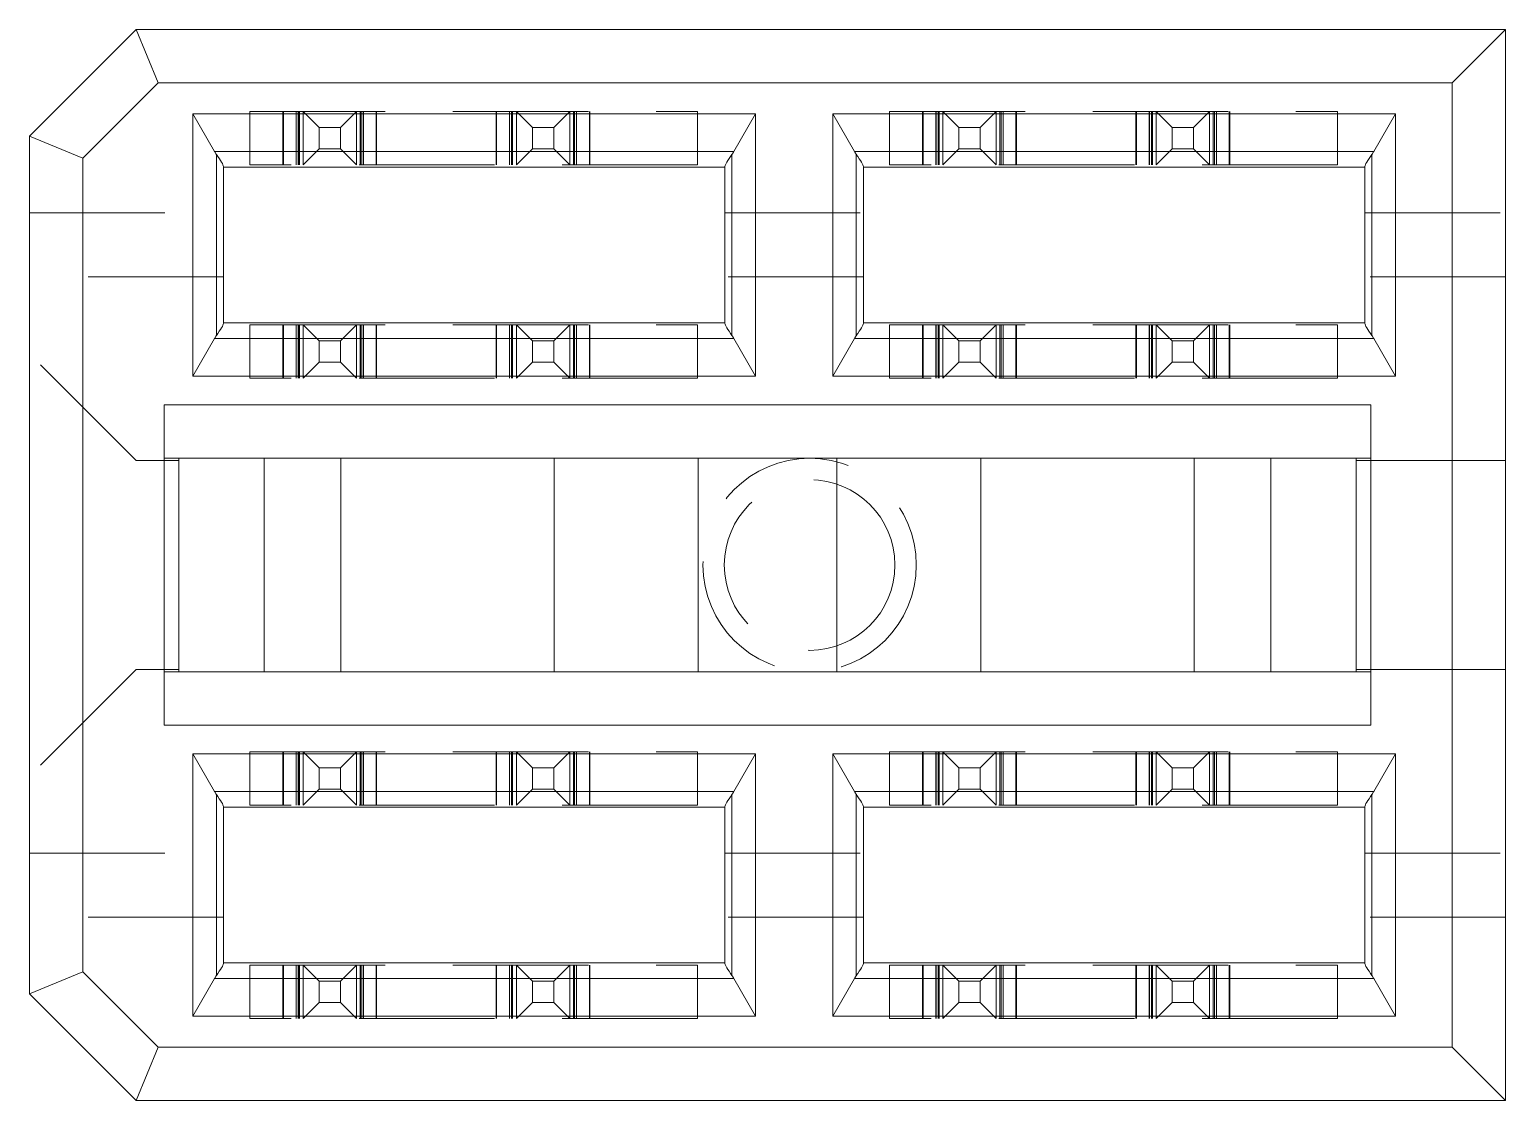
# Model space of a CAD drawing. Header units: millimetres. Extents: x -17 to 589, y 5 to 415.
# Drawn here: x 131.34 to 145.18, y 303.46 to 313.5 of the extents above; entities that cross this region are included whole.
import ezdxf

# ---------------------------------------------------------------- set-up
doc = ezdxf.new("R2010")
doc.units = ezdxf.units.MM
doc.linetypes.add('HIDDEN', pattern=[1.905, 1.27, -0.635])

msp = doc.modelspace()

# ---------------------------------------------------------------- linework, layer by layer
at = {"color": 7, "linetype": 'Continuous', "lineweight": 15}
for p, q in [((132.3419, 313.5039), (131.3419, 312.5039)), ((132.549, 313.0039), (132.3419, 313.5039)), ((145.1819, 313.5039), (132.3419, 313.5039)), ((145.1819, 313.5039), (144.6819, 313.0039)), ((145.1819, 303.4639), (145.1819, 313.5039)), ((131.8419, 312.2968), (132.549, 313.0039)), ((144.6819, 313.0039), (132.549, 313.0039)), ((144.6819, 303.9639), (144.6819, 313.0039)), ((132.8733, 310.2539), (132.8733, 312.7139)), ((132.8733, 312.7139), (138.1506, 312.7139)), ((132.8733, 312.7139), (133.0774, 312.3603)), ((138.1506, 312.7139), (137.9465, 312.3603)), ((138.1506, 312.7139), (138.1506, 310.2539)), ((138.8733, 312.7139), (144.1506, 312.7139)), ((138.8733, 310.2539), (138.8733, 312.7139)), ((138.8733, 312.7139), (139.0774, 312.3603)), ((144.1506, 312.7139), (143.9465, 312.3603)), ((144.1506, 312.7139), (144.1506, 310.2539)), ((131.3419, 304.4639), (131.3419, 312.5039)), ((131.8419, 312.2968), (131.3419, 312.5039)), ((131.8419, 312.2968), (131.8419, 304.671)), ((137.9465, 312.3603), (133.0774, 312.3603)), ((133.0949, 312.3323), (133.0949, 310.6355)), ((137.9289, 312.3323), (137.9289, 310.6355)), ((143.9465, 312.3603), (139.0774, 312.3603)), ((139.0949, 312.3323), (139.0949, 310.6355)), ((143.9289, 312.3323), (143.9289, 310.6355)), ((133.1619, 310.7485), (133.1619, 312.2193)), ((137.8619, 312.2139), (133.1619, 312.2139)), ((137.8619, 310.7485), (137.8619, 312.2193)), ((139.1619, 310.7485), (139.1619, 312.2193)), ((143.8619, 312.2139), (139.1619, 312.2139)), ((143.8619, 310.7485), (143.8619, 312.2193)), ((137.8619, 310.7539), (133.1619, 310.7539)), ((143.8619, 310.7539), (139.1619, 310.7539)), ((133.0774, 310.6075), (132.8733, 310.2539)), ((133.0774, 310.6075), (137.9465, 310.6075)), ((137.9465, 310.6075), (138.1506, 310.2539)), ((138.8733, 310.2539), (139.0774, 310.6075)), ((139.0774, 310.6075), (143.9465, 310.6075)), ((143.9465, 310.6075), (144.1506, 310.2539)), ((138.1506, 310.2539), (132.8733, 310.2539)), ((144.1506, 310.2539), (138.8733, 310.2539)), ((132.6057, 309.9839), (143.9181, 309.9839)), ((132.6057, 306.9839), (132.6057, 309.9839)), ((143.9181, 309.9839), (143.9181, 306.9839)), ((132.6057, 309.4839), (143.9181, 309.4839)), ((132.7419, 309.4639), (132.6057, 309.4639)), ((132.7419, 309.4839), (132.7419, 309.4639)), ((132.7419, 307.5039), (132.7419, 309.4639)), ((133.5419, 307.4839), (133.5419, 309.4839)), ((134.2619, 307.4839), (134.2619, 309.4839)), ((136.2619, 307.4839), (136.2619, 309.4839)), ((137.6119, 307.4839), (137.6119, 309.4839)), ((138.9119, 307.4839), (138.9119, 309.4839)), ((140.2619, 307.4839), (140.2619, 309.4839)), ((142.2619, 309.4839), (142.2619, 307.4839)), ((142.9819, 309.4839), (142.9819, 307.4839)), ((143.7819, 309.4839), (143.7819, 309.4639)), ((143.9181, 309.4639), (143.7819, 309.4639)), ((143.7819, 307.5039), (143.7819, 309.4639)), ((132.7419, 307.5039), (132.6057, 307.5039)), ((132.6057, 307.4839), (143.9181, 307.4839)), ((132.7419, 307.5039), (132.7419, 307.4839)), ((143.7819, 307.5039), (143.7819, 307.4839)), ((143.9181, 307.5039), (143.7819, 307.5039)), ((143.9181, 306.9839), (132.6057, 306.9839)), ((132.8733, 306.7139), (138.1506, 306.7139)), ((132.8733, 304.2539), (132.8733, 306.7139)), ((132.8733, 306.7139), (133.0774, 306.3603)), ((137.9465, 306.3603), (138.1506, 306.7139)), ((138.1506, 306.7139), (138.1506, 304.2539)), ((138.8733, 306.7139), (144.1506, 306.7139)), ((138.8733, 304.2539), (138.8733, 306.7139)), ((138.8733, 306.7139), (139.0774, 306.3603)), ((144.1506, 306.7139), (143.9465, 306.3603)), ((144.1506, 306.7139), (144.1506, 304.2539)), ((133.0774, 306.3603), (137.9465, 306.3603)), ((133.0949, 306.3323), (133.0949, 304.6355)), ((137.9289, 306.3323), (137.9289, 304.6355)), ((139.0774, 306.3603), (143.9465, 306.3603)), ((139.0949, 306.3323), (139.0949, 304.6355)), ((143.9289, 306.3323), (143.9289, 304.6355)), ((133.1619, 304.7485), (133.1619, 306.2193)), ((133.1619, 306.2139), (137.8619, 306.2139)), ((137.8619, 306.2193), (137.8619, 304.7485)), ((139.1619, 304.7485), (139.1619, 306.2193)), ((139.1619, 306.2139), (143.8619, 306.2139)), ((143.8619, 306.2193), (143.8619, 304.7485)), ((131.3419, 304.4639), (131.8419, 304.671)), ((131.8419, 304.671), (132.549, 303.9639)), ((137.8619, 304.7539), (133.1619, 304.7539)), ((143.8619, 304.7539), (139.1619, 304.7539)), ((133.0774, 304.6075), (132.8733, 304.2539)), ((133.0774, 304.6075), (137.9465, 304.6075)), ((137.9465, 304.6075), (138.1506, 304.2539)), ((139.0774, 304.6075), (138.8733, 304.2539)), ((139.0774, 304.6075), (143.9465, 304.6075)), ((143.9465, 304.6075), (144.1506, 304.2539)), ((132.3419, 303.4639), (131.3419, 304.4639)), ((138.1506, 304.2539), (132.8733, 304.2539)), ((144.1506, 304.2539), (138.8733, 304.2539)), ((132.549, 303.9639), (132.3419, 303.4639)), ((132.549, 303.9639), (144.6819, 303.9639)), ((145.1819, 303.4639), (144.6819, 303.9639)), ((145.1819, 303.4639), (132.3419, 303.4639))]:
    msp.add_line(p, q, dxfattribs=at)
at = {"color": 7, "linetype": 'HIDDEN', "lineweight": 0}
for p, q in [((133.4069, 312.2339), (133.4069, 312.7339)), ((133.4069, 312.7339), (137.6069, 312.7339)), ((133.7169, 312.7339), (133.7169, 312.2339)), ((133.722, 312.2339), (133.722, 312.7339)), ((133.8416, 312.2339), (133.8416, 312.7339)), ((133.8425, 312.7339), (133.8425, 312.2339)), ((133.8617, 312.7339), (133.8617, 312.2339)), ((133.8719, 312.2339), (133.8719, 312.7339)), ((133.872, 312.2339), (133.872, 312.7339)), ((133.9069, 312.2339), (133.9069, 312.7339)), ((133.9069, 312.7339), (134.0569, 312.5839)), ((134.4069, 312.7339), (134.2569, 312.5839)), ((134.4069, 312.7339), (134.4069, 312.2339)), ((134.4419, 312.7339), (134.4419, 312.2339)), ((134.4419, 312.7339), (134.4419, 312.2339)), ((134.4522, 312.7339), (134.4522, 312.2339)), ((134.4714, 312.2339), (134.4714, 312.7339)), ((134.4722, 312.7339), (134.4722, 312.2339)), ((134.5919, 312.7339), (134.5919, 312.2339)), ((134.5969, 312.2339), (134.5969, 312.7339)), ((135.7169, 312.7339), (135.7169, 312.2339)), ((135.722, 312.2339), (135.722, 312.7339)), ((135.8416, 312.2339), (135.8416, 312.7339)), ((135.8425, 312.7339), (135.8425, 312.2339)), ((135.8617, 312.7339), (135.8617, 312.2339)), ((135.8719, 312.2339), (135.8719, 312.7339)), ((135.872, 312.2339), (135.872, 312.7339)), ((135.9069, 312.2339), (135.9069, 312.7339)), ((135.9069, 312.7339), (136.0569, 312.5839)), ((136.2569, 312.5839), (136.4069, 312.7339)), ((136.4069, 312.7339), (136.4069, 312.2339)), ((136.4419, 312.7339), (136.4419, 312.2339)), ((136.4419, 312.7339), (136.4419, 312.2339)), ((136.4522, 312.7339), (136.4522, 312.2339)), ((136.4714, 312.2339), (136.4714, 312.7339)), ((136.4722, 312.7339), (136.4722, 312.2339)), ((136.5919, 312.7339), (136.5919, 312.2339)), ((136.5969, 312.2339), (136.5969, 312.7339)), ((137.6069, 312.7339), (137.6069, 312.2339)), ((139.4069, 312.2339), (139.4069, 312.7339)), ((139.4069, 312.7339), (143.6069, 312.7339)), ((139.7169, 312.7339), (139.7169, 312.2339)), ((139.722, 312.2339), (139.722, 312.7339)), ((139.8416, 312.2339), (139.8416, 312.7339)), ((139.8425, 312.7339), (139.8425, 312.2339)), ((139.8617, 312.7339), (139.8617, 312.2339)), ((139.8719, 312.2339), (139.8719, 312.7339)), ((139.872, 312.2339), (139.872, 312.7339)), ((139.9069, 312.2339), (139.9069, 312.7339)), ((139.9069, 312.7339), (140.0569, 312.5839)), ((140.4069, 312.7339), (140.2569, 312.5839)), ((140.4069, 312.7339), (140.4069, 312.2339)), ((140.4419, 312.7339), (140.4419, 312.2339)), ((140.4419, 312.7339), (140.4419, 312.2339)), ((140.4522, 312.7339), (140.4522, 312.2339)), ((140.4714, 312.2339), (140.4714, 312.7339)), ((140.4722, 312.7339), (140.4722, 312.2339)), ((140.5919, 312.7339), (140.5919, 312.2339)), ((140.5969, 312.2339), (140.5969, 312.7339)), ((141.7169, 312.7339), (141.7169, 312.2339)), ((141.722, 312.2339), (141.722, 312.7339)), ((141.8416, 312.2339), (141.8416, 312.7339)), ((141.8425, 312.7339), (141.8425, 312.2339)), ((141.8617, 312.7339), (141.8617, 312.2339)), ((141.8719, 312.2339), (141.8719, 312.7339)), ((141.872, 312.2339), (141.872, 312.7339)), ((141.9069, 312.2339), (141.9069, 312.7339)), ((141.9069, 312.7339), (142.0569, 312.5839)), ((142.2569, 312.5839), (142.4069, 312.7339)), ((142.4069, 312.7339), (142.4069, 312.2339)), ((142.4419, 312.7339), (142.4419, 312.2339)), ((142.4419, 312.7339), (142.4419, 312.2339)), ((142.4522, 312.7339), (142.4522, 312.2339)), ((142.4714, 312.2339), (142.4714, 312.7339)), ((142.4722, 312.7339), (142.4722, 312.2339)), ((142.5919, 312.7339), (142.5919, 312.2339)), ((142.5969, 312.2339), (142.5969, 312.7339)), ((143.6069, 312.7339), (143.6069, 312.2339)), ((134.2569, 312.5839), (134.0569, 312.5839)), ((134.0569, 312.5839), (134.0569, 312.3839)), ((134.2569, 312.5839), (134.2569, 312.3839)), ((136.0569, 312.5839), (136.2569, 312.5839)), ((136.0569, 312.5839), (136.0569, 312.3839)), ((136.2569, 312.5839), (136.2569, 312.3839)), ((140.0569, 312.5839), (140.0569, 312.3839)), ((140.2569, 312.5839), (140.0569, 312.5839)), ((140.2569, 312.5839), (140.2569, 312.3839)), ((142.0569, 312.5839), (142.2569, 312.5839)), ((142.0569, 312.5839), (142.0569, 312.3839)), ((142.2569, 312.5839), (142.2569, 312.3839)), ((133.9069, 312.2339), (134.0569, 312.3839)), ((134.0569, 312.3839), (134.2569, 312.3839)), ((134.2569, 312.3839), (134.4069, 312.2339)), ((136.0569, 312.3839), (135.9069, 312.2339)), ((136.0569, 312.3839), (136.2569, 312.3839)), ((136.2569, 312.3839), (136.4069, 312.2339)), ((139.9069, 312.2339), (140.0569, 312.3839)), ((140.0569, 312.3839), (140.2569, 312.3839)), ((140.2569, 312.3839), (140.4069, 312.2339)), ((142.0569, 312.3839), (141.9069, 312.2339)), ((142.0569, 312.3839), (142.2569, 312.3839)), ((142.2569, 312.3839), (142.4069, 312.2339)), ((137.6069, 312.2339), (133.4069, 312.2339)), ((143.6069, 312.2339), (139.4069, 312.2339)), ((131.3419, 311.7839), (133.1619, 311.7839)), ((137.8619, 311.7839), (139.1619, 311.7839)), ((143.8619, 311.7839), (145.1819, 311.7839)), ((133.1619, 311.1839), (131.3419, 311.1839)), ((139.1619, 311.1839), (137.8619, 311.1839)), ((145.1819, 311.1839), (143.8619, 311.1839)), ((133.4069, 310.2339), (133.4069, 310.7339)), ((133.4069, 310.7339), (137.6069, 310.7339)), ((133.7169, 310.7339), (133.7169, 310.2339)), ((133.722, 310.2339), (133.722, 310.7339)), ((133.8416, 310.2339), (133.8416, 310.7339)), ((133.8425, 310.7339), (133.8425, 310.2339)), ((133.8617, 310.7339), (133.8617, 310.2339)), ((133.8719, 310.2339), (133.8719, 310.7339)), ((133.872, 310.2339), (133.872, 310.7339)), ((133.9069, 310.2339), (133.9069, 310.7339)), ((133.9069, 310.7339), (134.0569, 310.5839)), ((134.4069, 310.7339), (134.2569, 310.5839)), ((134.4069, 310.7339), (134.4069, 310.2339)), ((134.4419, 310.7339), (134.4419, 310.2339)), ((134.4419, 310.7339), (134.4419, 310.2339)), ((134.4522, 310.7339), (134.4522, 310.2339)), ((134.4714, 310.2339), (134.4714, 310.7339)), ((134.4722, 310.7339), (134.4722, 310.2339)), ((134.5919, 310.7339), (134.5919, 310.2339)), ((134.5969, 310.2339), (134.5969, 310.7339)), ((135.7169, 310.7339), (135.7169, 310.2339)), ((135.722, 310.2339), (135.722, 310.7339)), ((135.8416, 310.2339), (135.8416, 310.7339)), ((135.8425, 310.7339), (135.8425, 310.2339)), ((135.8617, 310.7339), (135.8617, 310.2339)), ((135.8719, 310.2339), (135.8719, 310.7339)), ((135.872, 310.2339), (135.872, 310.7339)), ((135.9069, 310.2339), (135.9069, 310.7339)), ((135.9069, 310.7339), (136.0569, 310.5839)), ((136.2569, 310.5839), (136.4069, 310.7339)), ((136.4069, 310.7339), (136.4069, 310.2339)), ((136.4419, 310.7339), (136.4419, 310.2339)), ((136.4419, 310.7339), (136.4419, 310.2339)), ((136.4522, 310.7339), (136.4522, 310.2339)), ((136.4714, 310.2339), (136.4714, 310.7339)), ((136.4722, 310.7339), (136.4722, 310.2339)), ((136.5919, 310.7339), (136.5919, 310.2339)), ((136.5969, 310.2339), (136.5969, 310.7339)), ((137.6069, 310.7339), (137.6069, 310.2339)), ((139.4069, 310.2339), (139.4069, 310.7339)), ((139.4069, 310.7339), (143.6069, 310.7339)), ((139.7169, 310.7339), (139.7169, 310.2339)), ((139.722, 310.2339), (139.722, 310.7339)), ((139.8416, 310.2339), (139.8416, 310.7339)), ((139.8425, 310.7339), (139.8425, 310.2339)), ((139.8617, 310.7339), (139.8617, 310.2339)), ((139.8719, 310.2339), (139.8719, 310.7339)), ((139.872, 310.2339), (139.872, 310.7339)), ((139.9069, 310.2339), (139.9069, 310.7339)), ((139.9069, 310.7339), (140.0569, 310.5839)), ((140.4069, 310.7339), (140.2569, 310.5839)), ((140.4069, 310.7339), (140.4069, 310.2339)), ((140.4419, 310.7339), (140.4419, 310.2339)), ((140.4419, 310.7339), (140.4419, 310.2339)), ((140.4522, 310.7339), (140.4522, 310.2339)), ((140.4714, 310.2339), (140.4714, 310.7339)), ((140.4722, 310.7339), (140.4722, 310.2339)), ((140.5919, 310.7339), (140.5919, 310.2339)), ((140.5969, 310.2339), (140.5969, 310.7339)), ((141.7169, 310.7339), (141.7169, 310.2339)), ((141.722, 310.2339), (141.722, 310.7339)), ((141.8416, 310.2339), (141.8416, 310.7339)), ((141.8425, 310.7339), (141.8425, 310.2339)), ((141.8617, 310.7339), (141.8617, 310.2339)), ((141.8719, 310.2339), (141.8719, 310.7339)), ((141.872, 310.2339), (141.872, 310.7339)), ((141.9069, 310.2339), (141.9069, 310.7339)), ((141.9069, 310.7339), (142.0569, 310.5839)), ((142.2569, 310.5839), (142.4069, 310.7339)), ((142.4069, 310.7339), (142.4069, 310.2339)), ((142.4419, 310.7339), (142.4419, 310.2339)), ((142.4419, 310.7339), (142.4419, 310.2339)), ((142.4522, 310.7339), (142.4522, 310.2339)), ((142.4714, 310.2339), (142.4714, 310.7339)), ((142.4722, 310.7339), (142.4722, 310.2339)), ((142.5919, 310.7339), (142.5919, 310.2339)), ((142.5969, 310.2339), (142.5969, 310.7339)), ((143.6069, 310.7339), (143.6069, 310.2339)), ((134.0569, 310.5839), (134.0569, 310.3839)), ((134.2569, 310.5839), (134.0569, 310.5839)), ((134.2569, 310.5839), (134.2569, 310.3839)), ((136.0569, 310.5839), (136.2569, 310.5839)), ((136.0569, 310.5839), (136.0569, 310.3839)), ((136.2569, 310.5839), (136.2569, 310.3839)), ((140.2569, 310.5839), (140.0569, 310.5839)), ((140.0569, 310.5839), (140.0569, 310.3839)), ((140.2569, 310.5839), (140.2569, 310.3839)), ((142.0569, 310.5839), (142.2569, 310.5839)), ((142.0569, 310.5839), (142.0569, 310.3839)), ((142.2569, 310.5839), (142.2569, 310.3839)), ((132.3419, 309.4639), (131.3419, 310.4639)), ((133.9069, 310.2339), (134.0569, 310.3839)), ((134.0569, 310.3839), (134.2569, 310.3839)), ((134.2569, 310.3839), (134.4069, 310.2339)), ((136.0569, 310.3839), (135.9069, 310.2339)), ((136.0569, 310.3839), (136.2569, 310.3839)), ((136.2569, 310.3839), (136.4069, 310.2339)), ((139.9069, 310.2339), (140.0569, 310.3839)), ((140.0569, 310.3839), (140.2569, 310.3839)), ((140.2569, 310.3839), (140.4069, 310.2339)), ((142.0569, 310.3839), (141.9069, 310.2339)), ((142.0569, 310.3839), (142.2569, 310.3839)), ((142.2569, 310.3839), (142.4069, 310.2339)), ((137.6069, 310.2339), (133.4069, 310.2339)), ((143.6069, 310.2339), (139.4069, 310.2339)), ((132.6057, 309.4639), (132.3419, 309.4639)), ((145.1819, 309.4639), (143.9181, 309.4639)), ((132.3419, 307.5039), (131.3419, 306.5039)), ((132.3419, 307.5039), (132.6057, 307.5039)), ((145.1819, 307.5039), (143.9181, 307.5039)), ((133.4069, 306.2339), (133.4069, 306.7339)), ((133.4069, 306.7339), (137.6069, 306.7339)), ((133.7169, 306.7339), (133.7169, 306.2339)), ((133.722, 306.2339), (133.722, 306.7339)), ((133.8416, 306.2339), (133.8416, 306.7339)), ((133.8425, 306.7339), (133.8425, 306.2339)), ((133.8617, 306.7339), (133.8617, 306.2339)), ((133.8719, 306.2339), (133.8719, 306.7339)), ((133.872, 306.2339), (133.872, 306.7339)), ((133.9069, 306.2339), (133.9069, 306.7339)), ((133.9069, 306.7339), (134.0569, 306.5839)), ((134.4069, 306.7339), (134.2569, 306.5839)), ((134.4069, 306.7339), (134.4069, 306.2339)), ((134.4419, 306.7339), (134.4419, 306.2339)), ((134.4419, 306.7339), (134.4419, 306.2339)), ((134.4522, 306.7339), (134.4522, 306.2339)), ((134.4714, 306.2339), (134.4714, 306.7339)), ((134.4722, 306.7339), (134.4722, 306.2339)), ((134.5919, 306.7339), (134.5919, 306.2339)), ((134.5969, 306.2339), (134.5969, 306.7339)), ((135.7169, 306.7339), (135.7169, 306.2339)), ((135.722, 306.2339), (135.722, 306.7339)), ((135.8416, 306.2339), (135.8416, 306.7339)), ((135.8425, 306.7339), (135.8425, 306.2339)), ((135.8617, 306.7339), (135.8617, 306.2339)), ((135.8719, 306.2339), (135.8719, 306.7339)), ((135.872, 306.2339), (135.872, 306.7339)), ((135.9069, 306.2339), (135.9069, 306.7339)), ((135.9069, 306.7339), (136.0569, 306.5839)), ((136.2569, 306.5839), (136.4069, 306.7339)), ((136.4069, 306.7339), (136.4069, 306.2339)), ((136.4419, 306.7339), (136.4419, 306.2339)), ((136.4419, 306.7339), (136.4419, 306.2339)), ((136.4522, 306.7339), (136.4522, 306.2339)), ((136.4714, 306.2339), (136.4714, 306.7339)), ((136.4722, 306.7339), (136.4722, 306.2339)), ((136.5919, 306.7339), (136.5919, 306.2339)), ((136.5969, 306.2339), (136.5969, 306.7339)), ((137.6069, 306.7339), (137.6069, 306.2339)), ((139.4069, 306.2339), (139.4069, 306.7339)), ((139.4069, 306.7339), (143.6069, 306.7339)), ((139.7169, 306.7339), (139.7169, 306.2339)), ((139.722, 306.2339), (139.722, 306.7339)), ((139.8416, 306.2339), (139.8416, 306.7339)), ((139.8425, 306.7339), (139.8425, 306.2339)), ((139.8617, 306.7339), (139.8617, 306.2339)), ((139.8719, 306.2339), (139.8719, 306.7339)), ((139.872, 306.2339), (139.872, 306.7339)), ((139.9069, 306.2339), (139.9069, 306.7339)), ((139.9069, 306.7339), (140.0569, 306.5839)), ((140.4069, 306.7339), (140.2569, 306.5839)), ((140.4069, 306.7339), (140.4069, 306.2339)), ((140.4419, 306.7339), (140.4419, 306.2339)), ((140.4419, 306.7339), (140.4419, 306.2339)), ((140.4522, 306.7339), (140.4522, 306.2339)), ((140.4714, 306.2339), (140.4714, 306.7339)), ((140.4722, 306.7339), (140.4722, 306.2339)), ((140.5919, 306.7339), (140.5919, 306.2339)), ((140.5969, 306.2339), (140.5969, 306.7339)), ((141.7169, 306.7339), (141.7169, 306.2339)), ((141.722, 306.2339), (141.722, 306.7339)), ((141.8416, 306.2339), (141.8416, 306.7339)), ((141.8425, 306.7339), (141.8425, 306.2339)), ((141.8617, 306.7339), (141.8617, 306.2339)), ((141.8719, 306.2339), (141.8719, 306.7339)), ((141.872, 306.2339), (141.872, 306.7339)), ((141.9069, 306.2339), (141.9069, 306.7339)), ((141.9069, 306.7339), (142.0569, 306.5839)), ((142.2569, 306.5839), (142.4069, 306.7339)), ((142.4069, 306.7339), (142.4069, 306.2339)), ((142.4419, 306.7339), (142.4419, 306.2339)), ((142.4419, 306.7339), (142.4419, 306.2339)), ((142.4522, 306.7339), (142.4522, 306.2339)), ((142.4714, 306.2339), (142.4714, 306.7339)), ((142.4722, 306.7339), (142.4722, 306.2339)), ((142.5919, 306.7339), (142.5919, 306.2339)), ((142.5969, 306.2339), (142.5969, 306.7339)), ((143.6069, 306.7339), (143.6069, 306.2339)), ((134.2569, 306.5839), (134.0569, 306.5839)), ((134.0569, 306.5839), (134.0569, 306.3839)), ((134.2569, 306.5839), (134.2569, 306.3839)), ((136.0569, 306.5839), (136.2569, 306.5839)), ((136.0569, 306.5839), (136.0569, 306.3839)), ((136.2569, 306.5839), (136.2569, 306.3839)), ((140.0569, 306.5839), (140.0569, 306.3839)), ((140.2569, 306.5839), (140.0569, 306.5839)), ((140.2569, 306.5839), (140.2569, 306.3839)), ((142.0569, 306.5839), (142.2569, 306.5839)), ((142.0569, 306.5839), (142.0569, 306.3839)), ((142.2569, 306.5839), (142.2569, 306.3839)), ((133.9069, 306.2339), (134.0569, 306.3839)), ((134.0569, 306.3839), (134.2569, 306.3839)), ((134.2569, 306.3839), (134.4069, 306.2339)), ((136.0569, 306.3839), (135.9069, 306.2339)), ((136.0569, 306.3839), (136.2569, 306.3839)), ((136.2569, 306.3839), (136.4069, 306.2339)), ((139.9069, 306.2339), (140.0569, 306.3839)), ((140.0569, 306.3839), (140.2569, 306.3839)), ((140.2569, 306.3839), (140.4069, 306.2339)), ((142.0569, 306.3839), (141.9069, 306.2339)), ((142.0569, 306.3839), (142.2569, 306.3839)), ((142.2569, 306.3839), (142.4069, 306.2339)), ((137.6069, 306.2339), (133.4069, 306.2339)), ((143.6069, 306.2339), (139.4069, 306.2339)), ((131.3419, 305.7839), (133.1619, 305.7839)), ((137.8619, 305.7839), (139.1619, 305.7839)), ((143.8619, 305.7839), (145.1819, 305.7839)), ((133.1619, 305.1839), (131.3419, 305.1839)), ((139.1619, 305.1839), (137.8619, 305.1839)), ((145.1819, 305.1839), (143.8619, 305.1839)), ((133.4069, 304.2339), (133.4069, 304.7339)), ((133.4069, 304.7339), (137.6069, 304.7339)), ((133.7169, 304.7339), (133.7169, 304.2339)), ((133.722, 304.2339), (133.722, 304.7339)), ((133.8416, 304.2339), (133.8416, 304.7339)), ((133.8425, 304.7339), (133.8425, 304.2339)), ((133.8617, 304.7339), (133.8617, 304.2339)), ((133.8719, 304.2339), (133.8719, 304.7339)), ((133.872, 304.2339), (133.872, 304.7339)), ((133.9069, 304.2339), (133.9069, 304.7339)), ((133.9069, 304.7339), (134.0569, 304.5839)), ((134.4069, 304.7339), (134.2569, 304.5839)), ((134.4069, 304.7339), (134.4069, 304.2339)), ((134.4419, 304.7339), (134.4419, 304.2339)), ((134.4419, 304.7339), (134.4419, 304.2339)), ((134.4522, 304.7339), (134.4522, 304.2339)), ((134.4714, 304.2339), (134.4714, 304.7339)), ((134.4722, 304.7339), (134.4722, 304.2339)), ((134.5919, 304.7339), (134.5919, 304.2339)), ((134.5969, 304.2339), (134.5969, 304.7339)), ((135.7169, 304.7339), (135.7169, 304.2339)), ((135.722, 304.2339), (135.722, 304.7339)), ((135.8416, 304.2339), (135.8416, 304.7339)), ((135.8425, 304.7339), (135.8425, 304.2339)), ((135.8617, 304.7339), (135.8617, 304.2339)), ((135.8719, 304.2339), (135.8719, 304.7339)), ((135.872, 304.2339), (135.872, 304.7339)), ((135.9069, 304.2339), (135.9069, 304.7339)), ((135.9069, 304.7339), (136.0569, 304.5839)), ((136.2569, 304.5839), (136.4069, 304.7339)), ((136.4069, 304.7339), (136.4069, 304.2339)), ((136.4419, 304.7339), (136.4419, 304.2339)), ((136.4419, 304.7339), (136.4419, 304.2339)), ((136.4522, 304.7339), (136.4522, 304.2339)), ((136.4714, 304.2339), (136.4714, 304.7339)), ((136.4722, 304.7339), (136.4722, 304.2339)), ((136.5919, 304.7339), (136.5919, 304.2339)), ((136.5969, 304.2339), (136.5969, 304.7339)), ((137.6069, 304.7339), (137.6069, 304.2339)), ((139.4069, 304.2339), (139.4069, 304.7339)), ((139.4069, 304.7339), (143.6069, 304.7339)), ((139.7169, 304.7339), (139.7169, 304.2339)), ((139.722, 304.2339), (139.722, 304.7339)), ((139.8416, 304.2339), (139.8416, 304.7339)), ((139.8425, 304.7339), (139.8425, 304.2339)), ((139.8617, 304.7339), (139.8617, 304.2339)), ((139.8719, 304.2339), (139.8719, 304.7339)), ((139.872, 304.2339), (139.872, 304.7339)), ((139.9069, 304.2339), (139.9069, 304.7339)), ((139.9069, 304.7339), (140.0569, 304.5839)), ((140.4069, 304.7339), (140.2569, 304.5839)), ((140.4069, 304.7339), (140.4069, 304.2339)), ((140.4419, 304.7339), (140.4419, 304.2339)), ((140.4419, 304.7339), (140.4419, 304.2339)), ((140.4522, 304.7339), (140.4522, 304.2339)), ((140.4714, 304.2339), (140.4714, 304.7339)), ((140.4722, 304.7339), (140.4722, 304.2339)), ((140.5919, 304.7339), (140.5919, 304.2339)), ((140.5969, 304.2339), (140.5969, 304.7339)), ((141.7169, 304.7339), (141.7169, 304.2339)), ((141.722, 304.2339), (141.722, 304.7339)), ((141.8416, 304.2339), (141.8416, 304.7339)), ((141.8425, 304.7339), (141.8425, 304.2339)), ((141.8617, 304.7339), (141.8617, 304.2339)), ((141.8719, 304.2339), (141.8719, 304.7339)), ((141.872, 304.2339), (141.872, 304.7339)), ((141.9069, 304.2339), (141.9069, 304.7339)), ((141.9069, 304.7339), (142.0569, 304.5839)), ((142.2569, 304.5839), (142.4069, 304.7339)), ((142.4069, 304.7339), (142.4069, 304.2339)), ((142.4419, 304.7339), (142.4419, 304.2339)), ((142.4419, 304.7339), (142.4419, 304.2339)), ((142.4522, 304.7339), (142.4522, 304.2339)), ((142.4714, 304.2339), (142.4714, 304.7339)), ((142.4722, 304.7339), (142.4722, 304.2339)), ((142.5919, 304.7339), (142.5919, 304.2339)), ((142.5969, 304.2339), (142.5969, 304.7339)), ((143.6069, 304.7339), (143.6069, 304.2339)), ((134.2569, 304.5839), (134.0569, 304.5839)), ((134.0569, 304.5839), (134.0569, 304.3839)), ((134.2569, 304.5839), (134.2569, 304.3839)), ((136.0569, 304.5839), (136.2569, 304.5839)), ((136.0569, 304.5839), (136.0569, 304.3839)), ((136.2569, 304.5839), (136.2569, 304.3839)), ((140.0569, 304.5839), (140.0569, 304.3839)), ((140.2569, 304.5839), (140.0569, 304.5839)), ((140.2569, 304.5839), (140.2569, 304.3839)), ((142.0569, 304.5839), (142.2569, 304.5839)), ((142.0569, 304.5839), (142.0569, 304.3839)), ((142.2569, 304.5839), (142.2569, 304.3839)), ((133.9069, 304.2339), (134.0569, 304.3839)), ((134.0569, 304.3839), (134.2569, 304.3839)), ((134.2569, 304.3839), (134.4069, 304.2339)), ((136.0569, 304.3839), (135.9069, 304.2339)), ((136.0569, 304.3839), (136.2569, 304.3839)), ((136.2569, 304.3839), (136.4069, 304.2339)), ((139.9069, 304.2339), (140.0569, 304.3839)), ((140.0569, 304.3839), (140.2569, 304.3839)), ((140.2569, 304.3839), (140.4069, 304.2339)), ((142.0569, 304.3839), (141.9069, 304.2339)), ((142.0569, 304.3839), (142.2569, 304.3839)), ((142.2569, 304.3839), (142.4069, 304.2339)), ((137.6069, 304.2339), (133.4069, 304.2339)), ((143.6069, 304.2339), (139.4069, 304.2339))]:
    msp.add_line(p, q, dxfattribs=at)
for radius in [1, 0.8]:
    msp.add_circle((138.6569, 308.4839), radius, dxfattribs=at)
at = {"color": 7, "linetype": 'Continuous', "lineweight": 15}
for centre, start_param, end_param in [((133.2815, 312.7139), 2.3561945, 2.4389137), ((137.7424, 312.7139), 3.8442716, 3.9269908), ((139.2815, 312.7139), 2.3561945, 2.4389137), ((143.7424, 312.7139), 3.8442716, 3.9269908), ((133.2815, 310.2539), 0.702679, 0.7853982), ((137.7424, 310.2539), 5.4977871, 5.5805063), ((139.2815, 310.2539), 0.702679, 0.7853982), ((143.7424, 310.2539), 5.4977871, 5.5805063), ((133.2815, 306.7139), 2.3561945, 2.4389137), ((137.7424, 306.7139), 3.8442716, 3.9269908), ((139.2815, 306.7139), 2.3561945, 2.4389137), ((143.7424, 306.7139), 3.8442716, 3.9269908), ((133.2815, 304.2539), 0.702679, 0.7853982), ((137.7424, 304.2539), 5.4977871, 5.5805063), ((139.2815, 304.2539), 0.702679, 0.7853982), ((143.7424, 304.2539), 5.4977871, 5.5805063)]:
    msp.add_ellipse(centre, major_axis=(0, 0.5), ratio=0.5773503, start_param=start_param, end_param=end_param, dxfattribs=at)
for points, knots in [([(133.1619, 312.2193), (133.1582, 312.2299), (133.1505, 312.2515), (133.1136, 312.3051), (133.0949, 312.3323)], [0, 0, 0, 0, 0.4931733, 1, 1, 1, 1]), ([(137.9289, 312.3323), (137.9105, 312.3056), (137.8736, 312.2519), (137.8658, 312.2302), (137.8619, 312.2193)], [0, 0, 0, 0, 0.4978273, 1, 1, 1, 1]), ([(139.1619, 312.2193), (139.1582, 312.2299), (139.1505, 312.2515), (139.1136, 312.3051), (139.0949, 312.3323)], [0, 0, 0, 0, 0.4931733, 1, 1, 1, 1]), ([(143.9289, 312.3323), (143.9105, 312.3056), (143.8736, 312.2519), (143.8658, 312.2302), (143.8619, 312.2193)], [0, 0, 0, 0, 0.4978273, 1, 1, 1, 1]), ([(133.0949, 310.6355), (133.1133, 310.6622), (133.1503, 310.7159), (133.158, 310.7376), (133.1619, 310.7485)], [0, 0, 0, 0, 0.4978273, 1, 1, 1, 1]), ([(137.8619, 310.7485), (137.8657, 310.7379), (137.8733, 310.7163), (137.9102, 310.6626), (137.9289, 310.6355)], [0, 0, 0, 0, 0.4931733, 1, 1, 1, 1]), ([(139.0949, 310.6355), (139.1133, 310.6622), (139.1503, 310.7159), (139.158, 310.7376), (139.1619, 310.7485)], [0, 0, 0, 0, 0.4978273, 1, 1, 1, 1]), ([(143.8619, 310.7485), (143.8657, 310.7379), (143.8733, 310.7163), (143.9102, 310.6626), (143.9289, 310.6355)], [0, 0, 0, 0, 0.4931733, 1, 1, 1, 1]), ([(133.0949, 306.3323), (133.1133, 306.3056), (133.1503, 306.2519), (133.158, 306.2302), (133.1619, 306.2193)], [0, 0, 0, 0, 0.4978273, 1, 1, 1, 1]), ([(137.8619, 306.2193), (137.8657, 306.2299), (137.8733, 306.2515), (137.9102, 306.3051), (137.9289, 306.3323)], [0, 0, 0, 0, 0.4931733, 1, 1, 1, 1]), ([(139.1619, 306.2193), (139.1582, 306.2299), (139.1505, 306.2515), (139.1136, 306.3051), (139.0949, 306.3323)], [0, 0, 0, 0, 0.4931733, 1, 1, 1, 1]), ([(143.9289, 306.3323), (143.9105, 306.3056), (143.8736, 306.2519), (143.8658, 306.2302), (143.8619, 306.2193)], [0, 0, 0, 0, 0.4978273, 1, 1, 1, 1]), ([(133.0949, 304.6355), (133.1133, 304.6622), (133.1503, 304.7159), (133.158, 304.7376), (133.1619, 304.7485)], [0, 0, 0, 0, 0.4978273, 1, 1, 1, 1]), ([(137.9289, 304.6355), (137.9105, 304.6622), (137.8736, 304.7159), (137.8658, 304.7376), (137.8619, 304.7485)], [0, 0, 0, 0, 0.4978273, 1, 1, 1, 1]), ([(139.0949, 304.6355), (139.1133, 304.6622), (139.1503, 304.7159), (139.158, 304.7376), (139.1619, 304.7485)], [0, 0, 0, 0, 0.4978273, 1, 1, 1, 1]), ([(143.9289, 304.6355), (143.9105, 304.6622), (143.8736, 304.7159), (143.8658, 304.7376), (143.8619, 304.7485)], [0, 0, 0, 0, 0.4978273, 1, 1, 1, 1])]:
    msp.add_open_spline(points, degree=3, knots=knots, dxfattribs=at)

doc.saveas('drawing.dxf')
